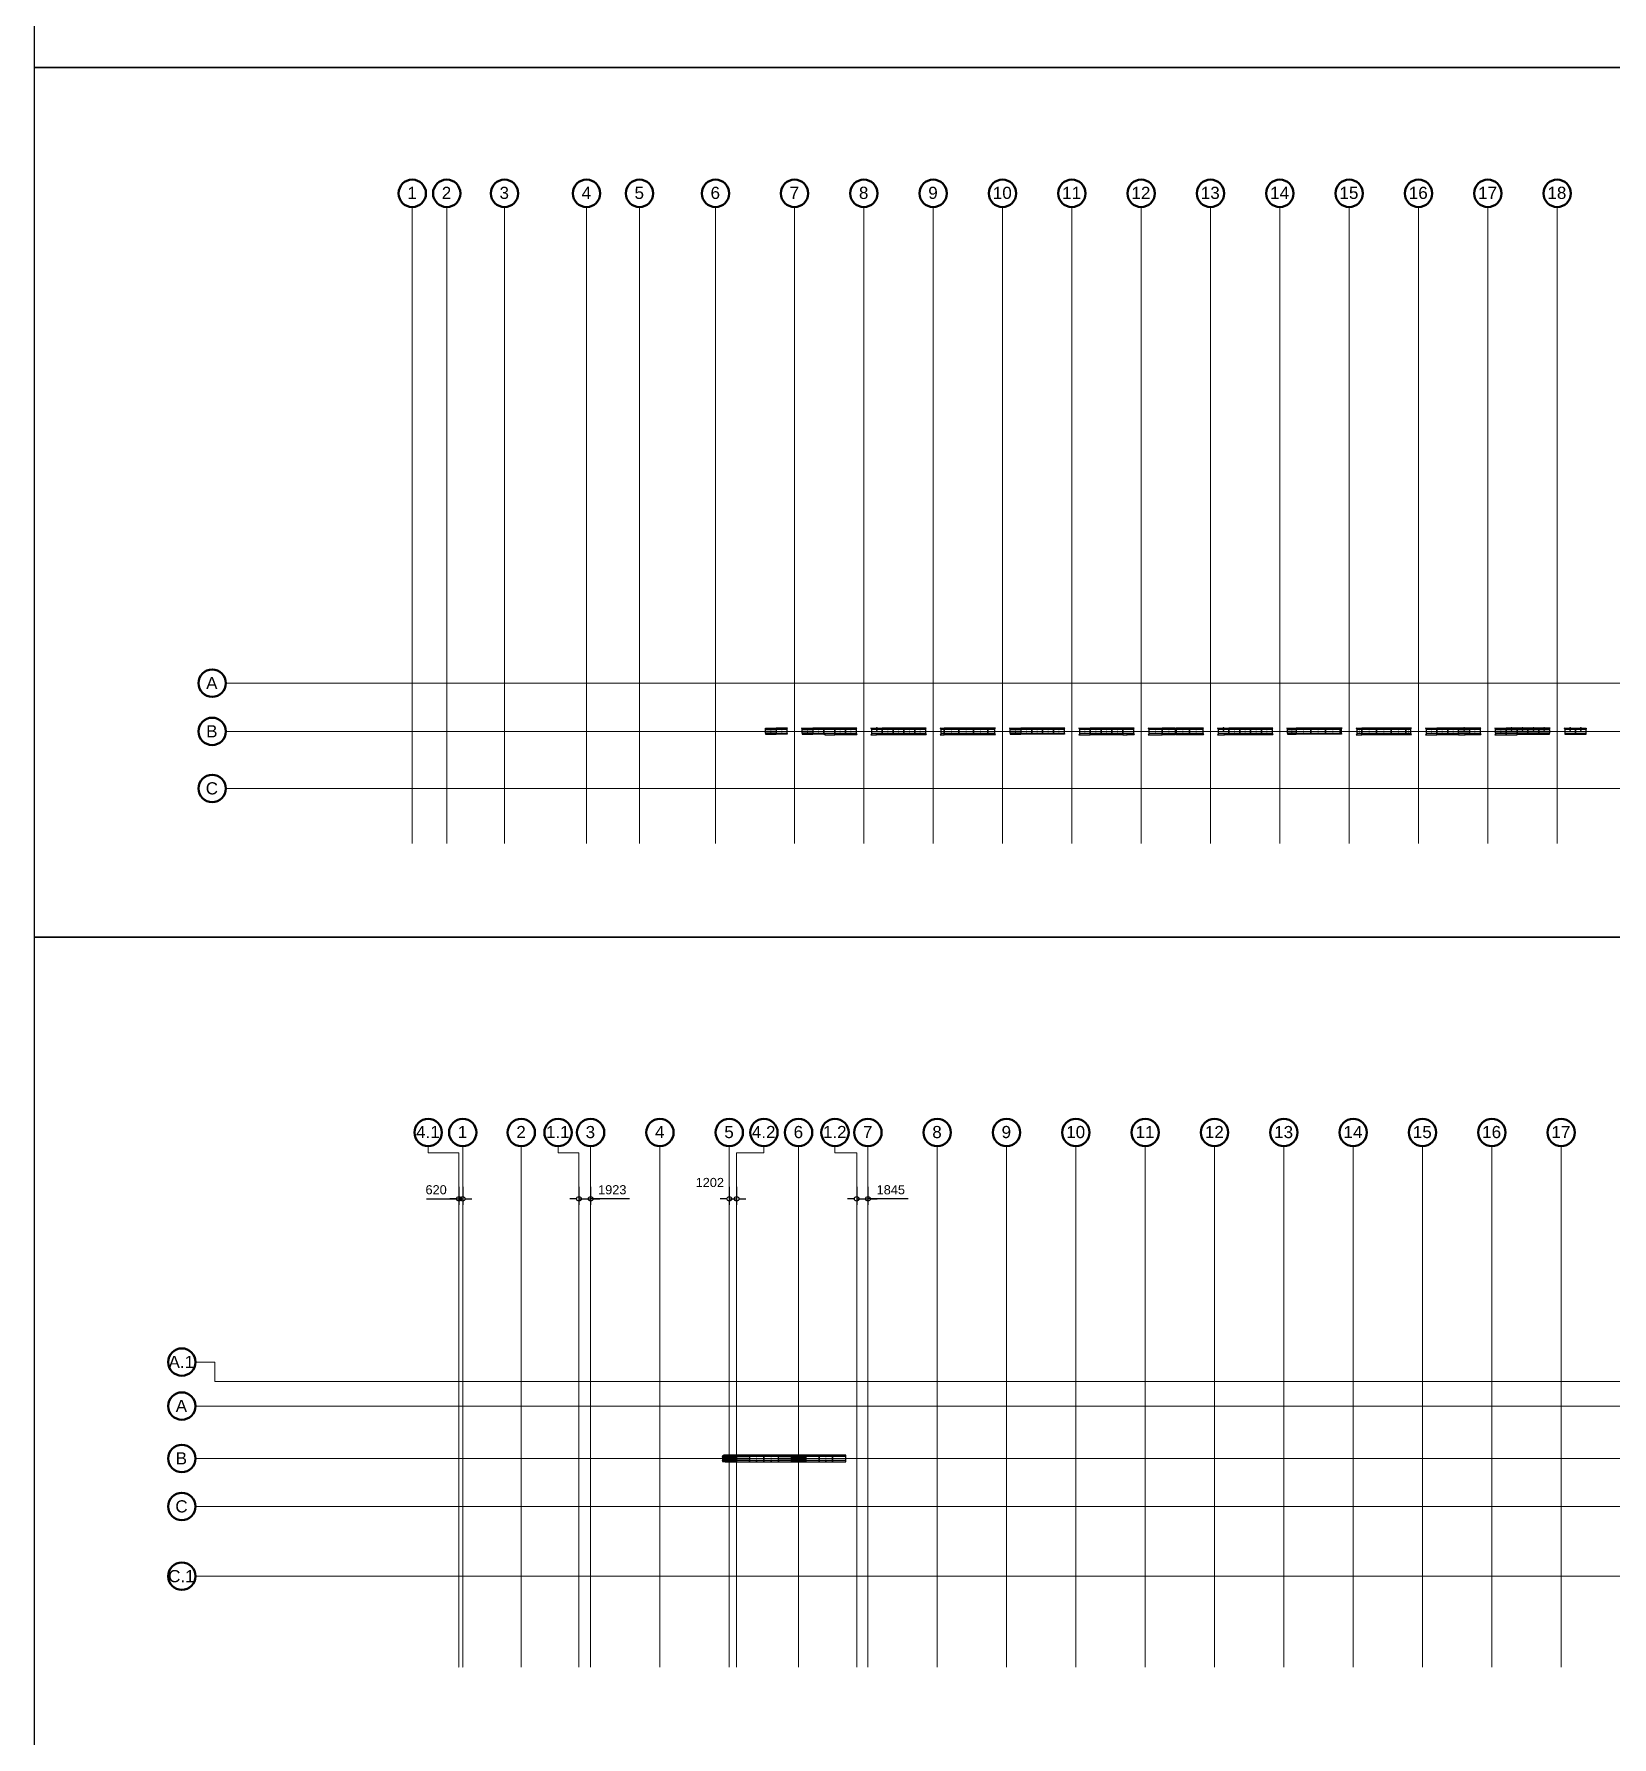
# Model space of a CAD drawing. Header units: millimetres. Extents: x -70132 to 394080, y -1879526 to 121974.
# Drawn here: x -66720 to 192744, y -867340 to -587329 of the extents above; entities that cross this region are included whole.
import ezdxf
from ezdxf.xclip import XClip

# ---------------------------------------------------------------- set-up
doc = ezdxf.new("R2010")
doc.units = ezdxf.units.MM
doc.header["$XCLIPFRAME"] = 2
doc.linetypes.add('DPA_Grid _ Level 100', pattern=[10, 5.5, -1.6, 1.3, -1.6])
for name, color, linetype in [('000 - CONCRETE_COL_HATCH_', 251, 'Continuous'), ('000 - CONCRETE_WALL_HATCH_', 251, 'Continuous'), ('000 - CONCRETE_WALL_MAIN_COLOR_1', 5, 'Continuous'), ('000 - CONCRETE_WALL_MAIN_COLOR_2', 1, 'Continuous'), ('009 - AHP_06_PANEL_MAIN_COLOR_1', 3, 'Continuous'), ('009 - AHP_06_PANEL_SYMBOL_', 251, 'Continuous')]:
    doc.layers.add(name, color=color, linetype=linetype)
for name, color, linetype, lineweight in [('A-ANNO-DIMS', 1, 'Continuous', 9), ('S-GRID', 251, 'Continuous', 9), ('S-GRID-IDEN', 3, 'Continuous', 50)]:
    doc.layers.add(name, color=color, linetype=linetype, lineweight=lineweight)
doc.styles.add('Arial', font='arial.ttf', dxfattribs={"height": 1500})
doc.styles.add('Arial_1', font='arial.ttf', dxfattribs={"height": 2000})
doc.styles.add('Arial_2', font='arial.ttf', dxfattribs={"height": 3})
doc.dimstyles.new('DPA-DIM-3_0_C-C_1', dxfattribs={"dimscale": 304.8, "dimtxt": 1530.3891, "dimasz": 2.46063, "dimexe": 3.28084, "dimexo": 0.0625, "dimgap": 0.82021, "dimtad": 1, "dimdec": 0, "dimzin": 0, "dimdsep": 46, "dimtxsty": 'Arial_2', "dimblk1": 'DOTBLANK', "dimblk2": 'DOTBLANK', "dimsah": 1, "dimcen": 0.09, "dimdle": 3.28084, "dimadec": 8, "dimazin": 0, "dimtfac": 1, "dimtdec": 4, "dimtix": 1, "dimtmove": 1, "dimatfit": 3, "dimfxl": 6.56168, "dimfxlon": 1, "dimtvp": 1, "dimtolj": 1, "dimtzin": 0, "dimarcsym": 2})
pattern_1 = [(37.5, (0, 0), (-0.314967, 9.63412), [0, -7.6, 0, -8.5, 0, -8.125]), (7.5, (0, 0), (8.84888, 14.11073), [0, -4.1, 0, -6.85, 0, -2.625]), (327.5, (-6.15, 0), (15.57071, 0.028295), [0, -2.5, 0, -9, 0, -11.75]), (317.5, (-6.15, 0), (15.03063, 4.38838), [0, -1.25, 0, -5.9, 0, -6.75])]
pattern_2 = [(45, (0, 0), (-4.419417, 4.419417), []), (135, (0, 0), (-4.419417, -4.419417), [])]

# ---------------------------------------------------------------- blocks, each defined once
blk = doc.blocks.new('Grid - 100 Scale-586761-LOWER PLATFORM LEVEL - REFLECTED CEILING')
at = {"layer": 'S-GRID-IDEN'}
blk.add_circle((0, 0), 4.5, dxfattribs=at)
blk = doc.blocks.new('A$C6339ba5a')
at = {"layer": 'S-GRID', "linetype": 'DPA_Grid _ Level 100'}
for p, q in [((-62860, -18460.1), (-62860, 86222.4)), ((-57200, -18460.1), (-57200, 86222.4)), ((-47700, -18460.1), (-47700, 86222.4)), ((-34200, -18460.1), (-34200, 86222.4)), ((-25500, -18460.1), (-25500, 86222.4)), ((-13000, -18460.1), (-13000, 86222.4)), ((0, -18460.1), (0, 86222.4)), ((11400, -18460.1), (11400, 86222.4)), ((22800, -18460.1), (22800, 86222.4)), ((34200, -18460.1), (34200, 86222.4)), ((45600, -18460.1), (45600, 86222.4)), ((57000, -18460.1), (57000, 86222.4)), ((68400, -18460.1), (68400, 86222.4)), ((79800, -18460.1), (79800, 86222.4)), ((91200, -18460.1), (91200, 86222.4)), ((102600, -18460.1), (102600, 86222.4)), ((114000, -18460.1), (114000, 86222.4)), ((125400, -18460.1), (125400, 86222.4)), ((229552.4, 7930), (-93511.4, 7930)), ((229552.4, 0), (-93511.4, 0)), ((229552.4, -9385), (-93511.4, -9385))]:
    blk.add_line(p, q, dxfattribs=at)
at = {"layer": 'S-GRID-IDEN', "xscale": 499.9999999999994, "yscale": 499.9999999999994, "zscale": 499.9999999999994}
for p in [(-62860, 88472.4), (-57200, 88472.4), (-47700, 88472.4), (-34200, 88472.4), (-25500, 88472.4), (-13000, 88472.4), (0, 88472.4), (11400, 88472.4), (22800, 88472.4), (34200, 88472.4), (45600, 88472.4), (57000, 88472.4), (68400, 88472.4), (79800, 88472.4), (91200, 88472.4), (102600, 88472.4), (114000, 88472.4), (125400, 88472.4)]:
    blk.add_blockref('Grid - 100 Scale-586761-LOWER PLATFORM LEVEL - REFLECTED CEILING', p, dxfattribs=at)
at = {"layer": 'S-GRID-IDEN', "xscale": 499.9999999999997, "yscale": 499.9999999999997, "zscale": 499.9999999999997, "rotation": 90}
for p in [(-95761.4, 7930), (-95761.4, 0), (-95761.4, -9385)]:
    blk.add_blockref('Grid - 100 Scale-586761-LOWER PLATFORM LEVEL - REFLECTED CEILING', p, dxfattribs=at)
at = {"layer": 'S-GRID-IDEN', "lineweight": 9, "char_height": 2000, "attachment_point": 1, "style": 'Arial'}
for s, insert, width in [('1', (-63676.5, 89551.9), 1883.966), ('2', (-58016.5, 89551.9), 1883.966), ('3', (-48516.5, 89551.9), 1883.966), ('4', (-35016.5, 89551.9), 1883.966), ('5', (-26316.5, 89551.9), 1883.966), ('6', (-13816.5, 89551.9), 1883.966), ('7', (-816.5, 89551.9), 1883.966), ('8', (10583.5, 89551.9), 1883.966), ('9', (21983.5, 89551.9), 1883.966), ('10', (32606, 89551.9), 3767.931), ('11', (44006, 89551.9), 3767.931), ('12', (55406, 89551.9), 3767.931), ('13', (66806, 89551.9), 3767.931), ('14', (78206, 89551.9), 3767.931), ('15', (89606, 89551.9), 3767.931), ('16', (101006, 89551.9), 3767.931), ('17', (112406, 89551.9), 3767.931), ('18', (123806, 89551.9), 3767.931), ('A', (-96760, 8949.4), 2284.809), ('B', (-96760, 1019.4), 2284.809), ('C', (-96825, -8365.6), 2445.147)]:
    blk.add_mtext(s, dxfattribs=dict(at, insert=insert, width=width))
blk = doc.blocks.new('*U884')
at = {"layer": '009 - AHP_06_PANEL_MAIN_COLOR_1'}
blk.add_lwpolyline([(0, 0), (696, 0), (696, 200), (0, 200)], close=True, dxfattribs=at)
blk = doc.blocks.new('*U885')
at = {"layer": '009 - AHP_06_PANEL_MAIN_COLOR_1'}
blk.add_lwpolyline([(0, 0), (1786, 0), (1786, 600), (0, 600)], close=True, dxfattribs=at)
blk = doc.blocks.new('*U886')
at = {"layer": '009 - AHP_06_PANEL_MAIN_COLOR_1'}
blk.add_lwpolyline([(0, 0), (0, 200), (1786, 200), (1786, 96), (1882, 0)], close=True, dxfattribs=at)
blk = doc.blocks.new('*U887')
at = {"layer": '009 - AHP_06_PANEL_MAIN_COLOR_1'}
blk.add_lwpolyline([(0, 0), (0, 200), (1040, 200), (1040, 96), (1136, 0)], close=True, dxfattribs=at)
blk = doc.blocks.new('*U791')
blk.add_point((0, 0))
at = {"layer": '009 - AHP_06_PANEL_MAIN_COLOR_1'}
for points in [[(-893, 550), (-893, 350), (893, 350), (893, 550)], [(-893, 300), (-893, -300), (893, -300), (893, 300)], [(893, -350), (893, -550), (-893, -550), (-893, -350)]]:
    blk.add_lwpolyline(points, close=True, dxfattribs=at)
blk = doc.blocks.new('*U774')
blk.add_point((0, 0))
at = {"layer": '009 - AHP_06_PANEL_MAIN_COLOR_1'}
for points in [[(-1200, 550), (-1200, 350), (1200, 350), (1200, 550)], [(-1200, 300), (-1200, -300), (1200, -300), (1200, 300)], [(1200, -350), (1200, -550), (-1200, -550), (-1200, -350)]]:
    blk.add_lwpolyline(points, close=True, dxfattribs=at)
blk = doc.blocks.new('*U725')
blk.add_point((0, 0))
at = {"layer": '009 - AHP_06_PANEL_MAIN_COLOR_1'}
for points in [[(-893, 550), (-893, 350), (893, 350), (893, 550)], [(-893, 300), (-893, -300), (893, -300), (893, 300)], [(893, -350), (893, -440), (-893, -440), (-893, -350)]]:
    blk.add_lwpolyline(points, close=True, dxfattribs=at)
blk = doc.blocks.new('*U902')
blk.add_point((0, 0))
at = {"layer": '009 - AHP_06_PANEL_MAIN_COLOR_1'}
for points in [[(-888, 550), (-888, 350), (888, 350), (888, 454), (984, 550)], [(-888, 300), (-888, -300), (888, -300), (888, 300)], [(888, -350), (888, -440), (-888, -440), (-888, -350)]]:
    blk.add_lwpolyline(points, close=True, dxfattribs=at)
blk = doc.blocks.new('*U903')
for p in [(0, 875), (0, 475)]:
    blk.add_point(p)
at = {"layer": '009 - AHP_06_PANEL_MAIN_COLOR_1'}
for points in [[(-893, 850), (-893, 650), (893, 650), (893, 754), (989, 850)], [(893, 600), (893, 0), (-893, 0), (-893, 600)]]:
    blk.add_lwpolyline(points, close=True, dxfattribs=at)
blk = doc.blocks.new('*U603')
blk.add_point((0, 0))
at = {"layer": '009 - AHP_06_PANEL_MAIN_COLOR_1'}
for points in [[(-893, 550), (-893, 350), (893, 350), (893, 454), (989, 550)], [(-893, 300), (-893, -300), (893, -300), (893, 300)], [(893, -350), (893, -454), (989, -550), (-893, -550), (-893, -350)]]:
    blk.add_lwpolyline(points, close=True, dxfattribs=at)
blk = doc.blocks.new('*U609')
blk.add_point((0, 0))
at = {"layer": '009 - AHP_06_PANEL_MAIN_COLOR_1'}
for points in [[(-1104, 550), (-1104, 350), (1104, 350), (1104, 454), (1200, 550)], [(-1104, 300), (-1104, -300), (1104, -300), (1104, 300)], [(1104, -350), (1104, -454), (1200, -550), (-1104, -550), (-1104, -350)]]:
    blk.add_lwpolyline(points, close=True, dxfattribs=at)
blk = doc.blocks.new('*U727')
blk.add_point((0, 0))
at = {"layer": '009 - AHP_06_PANEL_MAIN_COLOR_1'}
for points in [[(-893, 550), (-893, 350), (893, 350), (893, 454), (989, 550)], [(-893, 300), (-893, -300), (893, -300), (893, 300)], [(893, -350), (893, -440), (-893, -440), (-893, -350)]]:
    blk.add_lwpolyline(points, close=True, dxfattribs=at)
blk = doc.blocks.new('*U534')
blk.add_point((0, 0))
at = {"layer": '009 - AHP_06_PANEL_MAIN_COLOR_1'}
for points in [[(-893, 550), (-893, 350), (893, 350), (893, 550)], [(-893, 300), (-893, -300), (893, -300), (893, 300)], [(893, -350), (893, -550), (-893, -550), (-893, -350)]]:
    blk.add_lwpolyline(points, close=True, dxfattribs=at)
blk = doc.blocks.new('*U768')
for p in [(0, 875), (0, 475)]:
    blk.add_point(p)
at = {"layer": '009 - AHP_06_PANEL_MAIN_COLOR_1'}
for points in [[(-893, 850), (-893, 650), (893, 650), (893, 754), (989, 850)], [(893, 600), (893, 0), (-893, 0), (-893, 600)]]:
    blk.add_lwpolyline(points, close=True, dxfattribs=at)
blk = doc.blocks.new('*U763')
blk.add_point((0, 0))
at = {"layer": '009 - AHP_06_PANEL_MAIN_COLOR_1'}
for points in [[(-893, 550), (-893, 350), (893, 350), (893, 550)], [(-893, 300), (-893, -300), (893, -300), (893, 300)], [(893, -350), (893, -550), (-893, -550), (-893, -350)]]:
    blk.add_lwpolyline(points, close=True, dxfattribs=at)
blk = doc.blocks.new('*U769')
for p in [(0, 875), (0, 475)]:
    blk.add_point(p)
at = {"layer": '009 - AHP_06_PANEL_MAIN_COLOR_1'}
for points in [[(-893, 850), (-893, 650), (893, 650), (893, 850)], [(893, 600), (893, 0), (-893, 0), (-893, 600)]]:
    blk.add_lwpolyline(points, close=True, dxfattribs=at)
blk = doc.blocks.new('*U922')
at = {"layer": '009 - AHP_06_PANEL_MAIN_COLOR_1'}
blk.add_lwpolyline([(0, 0), (1786, 0), (1786, 200), (0, 200)], close=True, dxfattribs=at)
blk = doc.blocks.new('*U772')
for p in [(0, 875), (0, 475)]:
    blk.add_point(p)
at = {"layer": '009 - AHP_06_PANEL_MAIN_COLOR_1'}
for points in [[(-885, 850), (-885, 650), (885, 650), (885, 850)], [(885, 600), (885, 0), (-885, 0), (-885, 600)]]:
    blk.add_lwpolyline(points, close=True, dxfattribs=at)
blk = doc.blocks.new('*U773')
for p in [(0, 875), (0, 475)]:
    blk.add_point(p)
at = {"layer": '009 - AHP_06_PANEL_MAIN_COLOR_1'}
for points in [[(-885, 850), (-885, 650), (885, 650), (885, 754), (981, 850)], [(885, 600), (885, 0), (-885, 0), (-885, 600)]]:
    blk.add_lwpolyline(points, close=True, dxfattribs=at)
blk = doc.blocks.new('*U927')
blk.add_point((0, 0))
at = {"layer": '009 - AHP_06_PANEL_MAIN_COLOR_1'}
for points in [[(-428, 300), (-428, -300), (427, -300), (427, 300)], [(-428, 550), (-428, 350), (427, 350), (427, 454), (524, 550)], [(427, -350), (427, -454), (524, -550), (-428, -550), (-428, -350)]]:
    blk.add_lwpolyline(points, close=True, dxfattribs=at)
blk = doc.blocks.new('*U934')
blk.add_point((0, 0))
at = {"layer": '009 - AHP_06_PANEL_MAIN_COLOR_1'}
for points in [[(-428, 300), (-428, -300), (427, -300), (427, 300)], [(-428, 550), (-428, 350), (427, 350), (427, 454), (524, 550)], [(427, -350), (427, -454), (524, -550), (-428, -550), (-428, -350)]]:
    blk.add_lwpolyline(points, close=True, dxfattribs=at)
blk = doc.blocks.new('*U928')
blk.add_point((0, 0))
at = {"layer": '009 - AHP_06_PANEL_MAIN_COLOR_1'}
for points in [[(-727, 550), (-727, 350), (727, 350), (727, 454), (823, 550)], [(-727, 300), (-727, -300), (727, -300), (727, 300)], [(727, -350), (727, -440), (-727, -440), (-727, -350)]]:
    blk.add_lwpolyline(points, close=True, dxfattribs=at)
blk = doc.blocks.new('*U929')
blk.add_point((0, 0))
at = {"layer": '009 - AHP_06_PANEL_MAIN_COLOR_1'}
for points in [[(-1200, 550), (-1200, 350), (1200, 350), (1200, 550)], [(-1200, 300), (-1200, -300), (1200, -300), (1200, 300)], [(1200, -350), (1200, -440), (-1200, -440), (-1200, -350)]]:
    blk.add_lwpolyline(points, close=True, dxfattribs=at)
blk = doc.blocks.new('*U930')
blk.add_point((0, 0))
at = {"layer": '009 - AHP_06_PANEL_MAIN_COLOR_1'}
for points in [[(-128, 550), (-128, 350), (127, 350), (127, 454), (224, 550)], [(-128, 300), (-128, -300), (127, -300), (127, 300)], [(127, -350), (127, -440), (-128, -440), (-128, -350)]]:
    blk.add_lwpolyline(points, close=True, dxfattribs=at)
blk = doc.blocks.new('*U931')
blk.add_point((0, 0))
at = {"layer": '009 - AHP_06_PANEL_MAIN_COLOR_1'}
for points in [[(-1200, 550), (-1200, 350), (1200, 350), (1200, 550)], [(-1200, 300), (-1200, -300), (1200, -300), (1200, 300)], [(1200, -350), (1200, -440), (-1200, -440), (-1200, -350)]]:
    blk.add_lwpolyline(points, close=True, dxfattribs=at)
blk = doc.blocks.new('*U932')
at = {"layer": '009 - AHP_06_PANEL_MAIN_COLOR_1'}
blk.add_lwpolyline([(0, 0), (0, 200), (1040, 200), (1040, 96), (1136, 0)], close=True, dxfattribs=at)
blk = doc.blocks.new('*U933')
at = {"layer": '009 - AHP_06_PANEL_MAIN_COLOR_1'}
blk.add_lwpolyline([(0, 0), (696, 0), (696, 200), (0, 200)], close=True, dxfattribs=at)
blk = doc.blocks.new('*U775')
blk.add_point((0, 0))
at = {"layer": '009 - AHP_06_PANEL_MAIN_COLOR_1'}
for points in [[(-1103.5, 550), (-1103.5, 350), (1103.5, 350), (1103.5, 550)], [(-1103.5, 300), (-1103.5, -300), (1103.5, -300), (1103.5, 300)], [(1103.5, -350), (1103.5, -550), (-1103.5, -550), (-1103.5, -350)]]:
    blk.add_lwpolyline(points, close=True, dxfattribs=at)
blk = doc.blocks.new('*U912')
blk.add_point((0, 0))
at = {"layer": '009 - AHP_06_PANEL_MAIN_COLOR_1'}
for points in [[(-885, 550), (-885, 350), (885, 350), (885, 550)], [(-885, 300), (-885, -300), (885, -300), (885, 300)], [(885, -350), (885, -440), (-885, -440), (-885, -350)]]:
    blk.add_lwpolyline(points, close=True, dxfattribs=at)
blk = doc.blocks.new('*U913')
blk.add_point((0, 0))
at = {"layer": '009 - AHP_06_PANEL_MAIN_COLOR_1'}
for points in [[(-885, 550), (-885, 350), (885, 350), (885, 454), (981, 550)], [(-885, 300), (-885, -300), (885, -300), (885, 300)], [(885, -350), (885, -440), (-885, -440), (-885, -350)]]:
    blk.add_lwpolyline(points, close=True, dxfattribs=at)
blk = doc.blocks.new('*U914')
at = {"layer": '009 - AHP_06_PANEL_MAIN_COLOR_1'}
blk.add_lwpolyline([(0, 0), (1770, 0), (1770, 90), (0, 90)], close=True, dxfattribs=at)
blk = doc.blocks.new('*U915')
at = {"layer": '009 - AHP_06_PANEL_MAIN_COLOR_1'}
blk.add_lwpolyline([(0, 0), (1786, 0), (1786, 90), (0, 90)], close=True, dxfattribs=at)
blk = doc.blocks.new('*U867')
at = {"layer": '009 - AHP_06_PANEL_MAIN_COLOR_1'}
blk.add_lwpolyline([(0, 0), (1786, 0), (1786, 90), (0, 90)], close=True, dxfattribs=at)
blk = doc.blocks.new('*U868')
at = {"layer": '009 - AHP_06_PANEL_MAIN_COLOR_1'}
blk.add_lwpolyline([(0, 0), (1786, 0), (1786, 90), (0, 90)], close=True, dxfattribs=at)
blk = doc.blocks.new('*U869')
at = {"layer": '009 - AHP_06_PANEL_MAIN_COLOR_1'}
blk.add_lwpolyline([(0, 0), (1770, 0), (1770, 90), (0, 90)], close=True, dxfattribs=at)
blk = doc.blocks.new('*U870')
at = {"layer": '009 - AHP_06_PANEL_MAIN_COLOR_1'}
blk.add_lwpolyline([(0, 0), (1786, 0), (1786, 200), (0, 200)], close=True, dxfattribs=at)
blk = doc.blocks.new('*U871')
at = {"layer": '009 - AHP_06_PANEL_MAIN_COLOR_1'}
blk.add_lwpolyline([(0, 0), (1786, 0), (1786, 600), (0, 600)], close=True, dxfattribs=at)
blk = doc.blocks.new('*U872')
for p in [(0, 875), (0, 475)]:
    blk.add_point(p)
at = {"layer": '009 - AHP_06_PANEL_MAIN_COLOR_1'}
for points in [[(-893, 850), (-893, 650), (893, 650), (893, 754), (989, 850)], [(893, 600), (893, 0), (-893, 0), (-893, 600)]]:
    blk.add_lwpolyline(points, close=True, dxfattribs=at)
blk = doc.blocks.new('*U873')
at = {"layer": '009 - AHP_06_PANEL_MAIN_COLOR_1'}
blk.add_lwpolyline([(0, 0), (0, 200), (840, 200), (840, 96), (936, 0)], close=True, dxfattribs=at)
blk = doc.blocks.new('*U874')
at = {"layer": '009 - AHP_06_PANEL_MAIN_COLOR_1'}
blk.add_lwpolyline([(0, 0), (896, 0), (896, 200), (0, 200)], close=True, dxfattribs=at)
blk = doc.blocks.new('*U905')
at = {"layer": '009 - AHP_06_PANEL_MAIN_COLOR_1'}
blk.add_lwpolyline([(0, 0), (1082, 0), (1082, 200), (0, 200)], close=True, dxfattribs=at)
blk = doc.blocks.new('*U906')
at = {"layer": '009 - AHP_06_PANEL_MAIN_COLOR_1'}
blk.add_lwpolyline([(0, 0), (654, 0), (654, 200), (0, 200)], close=True, dxfattribs=at)
blk = doc.blocks.new('*U907')
blk.add_point((0, 0))
at = {"layer": '009 - AHP_06_PANEL_MAIN_COLOR_1'}
for points in [[(-1200, 550), (-1200, 350), (1200, 350), (1200, 550)], [(-1200, 300), (-1200, -300), (1200, -300), (1200, 300)], [(1200, -350), (1200, -440), (-1200, -440), (-1200, -350)]]:
    blk.add_lwpolyline(points, close=True, dxfattribs=at)
blk = doc.blocks.new('*U745')
blk.add_point((0, 0))
at = {"layer": '009 - AHP_06_PANEL_MAIN_COLOR_1'}
for points in [[(0, 550), (0, 350), (1155, 350), (1155, 454), (1251, 550)], [(0, 300), (0, -300), (1155, -300), (1155, 300)], [(1155, -350), (1155, -454), (1251, -550), (0, -550), (0, -350)]]:
    blk.add_lwpolyline(points, close=True, dxfattribs=at)
blk = doc.blocks.new('*U909')
blk.add_point((0, 0))
at = {"layer": '009 - AHP_06_PANEL_MAIN_COLOR_1'}
for points in [[(0, 550), (0, 350), (555, 350), (555, 454), (651, 550)], [(0, 300), (0, -300), (555, -300), (555, 300)], [(555, -350), (555, -454), (651, -550), (0, -550), (0, -350)]]:
    blk.add_lwpolyline(points, close=True, dxfattribs=at)
blk = doc.blocks.new('W-1-PP18-AR-4180-01-A_20260226-225017_C06_OVERALL')
at = {"layer": '009 - AHP_06_PANEL_MAIN_COLOR_1'}
blk.add_lwpolyline([(6593, -350), (4807, -350), (4807, -440), (4985, -440), (4985, -550), (6593, -550)], close=True, dxfattribs=at)
at = {"xscale": -1}
for name, p in [('*U912', (-3890, 0)), ('*U727', (2128, 0)), ('*U872', (13528, -300)), ('*U902', (36333, 0)), ('*U903', (70528, -300)), ('*U928', (81773, 0)), ('*U603', (116128, 0)), ('*U773', (127520, -300)), ('*U772', (129290, -300)), ('*U873', (13475, -550)), ('*U874', (14421, -550)), ('*U932', (70675, -550)), ('*U933', (71421, -550)), ('*U906', (110979, -550))]:
    blk.add_blockref(name, p, dxfattribs=at)
for name, p in [('*U913', (-2120, 0)), ('*U725', (3914, 0)), ('*U870', (4807, 350)), ('*U871', (4807, -300)), ('*U534', (7486, 0)), ('*U603', (9272, 0)), ('*U791', (15314, 0)), ('*U791', (17100, 0)), ('*U791', (18886, 0)), ('*U603', (20672, 0)), ('*U774', (25800, 0)), ('*U774', (28200, 0)), ('*U774', (30600, 0)), ('*U745', (31800, 0)), ('*U725', (38114, 0)), ('*U725', (39900, 0)), ('*U725', (41686, 0)), ('*U727', (43472, 0)), ('*U791', (49514, 0)), ('*U791', (51300, 0)), ('*U791', (53086, 0)), ('*U885', (53979, -300)), ('*U775', (61546, 0)), ('*U775', (63854, 0)), ('*U609', (66061, 0)), ('*U763', (72314, 0)), ('*U763', (74100, 0)), ('*U763', (75886, 0)), ('*U603', (77672, 0)), ('*U929', (83700, 0)), ('*U931', (86100, 0)), ('*U907', (88500, 0)), ('*U930', (89827, 0)), ('*U774', (94500, 0)), ('*U774', (96900, 0)), ('*U774', (99300, 0)), ('*U927', (100927, 0)), ('*U763', (106514, 0)), ('*U763', (108300, 0)), ('*U769', (110086, -300)), ('*U603', (111872, 0)), ('*U769', (117914, -300)), ('*U769', (119700, -300)), ('*U769', (121486, -300)), ('*U768', (123272, -300)), ('*U884', (53979, -550)), ('*U887', (54725, -550)), ('*U905', (109193, -550)), ('*U922', (117021, -550)), ('*U915', (118807, -440)), ('*U867', (120593, -440)), ('*U868', (122379, -440)), ('*U869', (126635, -440)), ('*U914', (128405, -440))]:
    blk.add_blockref(name, p)
at = {"rotation": 180}
for name, p in [('*U909', (24600, 0)), ('*U603', (47728, 0)), ('*U609', (59339, 0)), ('*U934', (92873, 0)), ('*U603', (104728, 0))]:
    blk.add_blockref(name, p, dxfattribs=at)
at = {"xscale": -1, "rotation": 180}
blk.add_blockref('*U886', (53979, 550), dxfattribs=at)
blk = doc.blocks.new('Grid - 100 Scale-2291345-4130-01 MULTI-PURPOSE LEVEL - REFLECTED CEILING PLAN')
at = {"layer": 'S-GRID-IDEN'}
blk.add_circle((0, 0), 4.5, dxfattribs=at)
blk = doc.blocks.new('_DotBlank')
at = {"color": 0, "linetype": 'ByBlock', "lineweight": -2}
blk.add_line((-0.5, 0), (-1, 0), dxfattribs=at)
blk.add_circle((0, 0), 0.5, dxfattribs=at)
blk = doc.blocks.new('*D1000')
at = {"layer": 'A-ANNO-DIMS', "color": 0, "lineweight": -2, "transparency": 16777216}
for p, q in [((-59673, 42678), (-60423, 42678)), ((-58923, 44659), (-58923, 41678)), ((-58923, 42678), (-57000, 42678)), ((-58923, 42678), (-57000, 42678)), ((-57000, 44659), (-57000, 41678)), ((-50584, 42678), (-57000, 42678)), ((-56250, 42678), (-55500, 42678))]:
    blk.add_line(p, q, dxfattribs=at)
at = {"layer": 'Defpoints', "color": 0, "transparency": 16777216}
for p in [(-58923, 44678), (-57000, 44678), (-57000, 42678)]:
    blk.add_point(p, dxfattribs=at)
at = {"layer": 'A-ANNO-DIMS', "color": 0, "lineweight": -2, "transparency": 16777216, "xscale": 750, "yscale": 750, "zscale": 750}
blk.add_blockref('_DotBlank', (-58923, 42678), dxfattribs=at)
at = {"layer": 'A-ANNO-DIMS', "color": 0, "lineweight": -2, "transparency": 16777216, "xscale": 750, "yscale": 750, "zscale": 750, "rotation": 180}
blk.add_blockref('_DotBlank', (-57000, 42678), dxfattribs=at)
at = {"layer": 'A-ANNO-DIMS', "color": 0, "transparency": 16777216, "insert": (-55772, 44928), "char_height": 1500, "width": 5537.65, "attachment_point": 1, "line_spacing_factor": 0.941778, "style": 'Arial_1'}
blk.add_mtext('\\A1;1923', dxfattribs=at)
blk = doc.blocks.new('*D1001')
at = {"layer": 'A-ANNO-DIMS', "color": 0, "lineweight": -2, "transparency": 16777216}
for p, q in [((-13995, 42678), (-14745, 42678)), ((-13245, 44659), (-13245, 41678)), ((-13245, 42678), (-11400, 42678)), ((-13245, 42678), (-11400, 42678)), ((-11400, 44659), (-11400, 41678)), ((-4779, 42678), (-11400, 42678)), ((-10650, 42678), (-9900, 42678))]:
    blk.add_line(p, q, dxfattribs=at)
at = {"layer": 'Defpoints', "color": 0, "transparency": 16777216}
for p in [(-13245, 44678), (-11400, 44678), (-11400, 42678)]:
    blk.add_point(p, dxfattribs=at)
at = {"layer": 'A-ANNO-DIMS', "color": 0, "lineweight": -2, "transparency": 16777216, "xscale": 750, "yscale": 750, "zscale": 750}
blk.add_blockref('_DotBlank', (-13245, 42678), dxfattribs=at)
at = {"layer": 'A-ANNO-DIMS', "color": 0, "lineweight": -2, "transparency": 16777216, "xscale": 750, "yscale": 750, "zscale": 750, "rotation": 180}
blk.add_blockref('_DotBlank', (-11400, 42678), dxfattribs=at)
at = {"layer": 'A-ANNO-DIMS', "color": 0, "transparency": 16777216, "insert": (-9972, 44928), "char_height": 1500, "width": 5537.65, "attachment_point": 1, "line_spacing_factor": 0.941778, "style": 'Arial_1'}
blk.add_mtext('\\A1;1845', dxfattribs=at)
blk = doc.blocks.new('*D1002')
at = {"layer": 'A-ANNO-DIMS', "color": 0, "lineweight": -2, "transparency": 16777216}
for p, q in [((-34950, 42678), (-35700, 42678)), ((-34200, 44659), (-34200, 41678)), ((-34200, 42678), (-32998, 42678)), ((-32998, 44659), (-32998, 41678)), ((-32248, 42678), (-31498, 42678))]:
    blk.add_line(p, q, dxfattribs=at)
at = {"layer": 'Defpoints', "color": 0, "transparency": 16777216}
for p in [(-34200, 44678), (-32998, 44678), (-32998, 42678)]:
    blk.add_point(p, dxfattribs=at)
at = {"layer": 'A-ANNO-DIMS', "color": 0, "lineweight": -2, "transparency": 16777216, "xscale": 750, "yscale": 750, "zscale": 750}
blk.add_blockref('_DotBlank', (-34200, 42678), dxfattribs=at)
at = {"layer": 'A-ANNO-DIMS', "color": 0, "lineweight": -2, "transparency": 16777216, "xscale": 750, "yscale": 750, "zscale": 750, "rotation": 180}
blk.add_blockref('_DotBlank', (-32998, 42678), dxfattribs=at)
at = {"layer": 'A-ANNO-DIMS', "color": 0, "transparency": 16777216, "insert": (-39733, 46125), "char_height": 1500, "width": 5537.65, "attachment_point": 1, "line_spacing_factor": 0.941778, "style": 'Arial_1'}
blk.add_mtext('\\A1;1202', dxfattribs=at)
blk = doc.blocks.new('*D1009')
at = {"layer": 'A-ANNO-DIMS', "color": 0, "lineweight": -2, "transparency": 16777216}
for p, q in [((-83985, 42678), (-78655, 42678)), ((-79405, 42678), (-80155, 42678)), ((-78655, 44659), (-78655, 41678)), ((-78655, 42678), (-78035, 42678)), ((-78655, 42678), (-78035, 42678)), ((-78035, 44659), (-78035, 41678)), ((-77285, 42678), (-76535, 42678))]:
    blk.add_line(p, q, dxfattribs=at)
at = {"layer": 'Defpoints', "color": 0, "transparency": 16777216}
for p in [(-78655, 44678), (-78035, 44678), (-78035, 42678)]:
    blk.add_point(p, dxfattribs=at)
at = {"layer": 'A-ANNO-DIMS', "color": 0, "lineweight": -2, "transparency": 16777216, "xscale": 750, "yscale": 750, "zscale": 750}
blk.add_blockref('_DotBlank', (-78655, 42678), dxfattribs=at)
at = {"layer": 'A-ANNO-DIMS', "color": 0, "lineweight": -2, "transparency": 16777216, "xscale": 750, "yscale": 750, "zscale": 750, "rotation": 180}
blk.add_blockref('_DotBlank', (-78035, 42678), dxfattribs=at)
at = {"layer": 'A-ANNO-DIMS', "color": 0, "transparency": 16777216, "insert": (-84153, 44928), "char_height": 1500, "width": 4153.24, "attachment_point": 1, "line_spacing_factor": 0.941778, "style": 'Arial_1'}
blk.add_mtext('\\A1;620', dxfattribs=at)
blk = doc.blocks.new('*U1016')
at = {"layer": '000 - CONCRETE_COL_HATCH_'}
h = blk.add_hatch(dxfattribs=at)
h.set_pattern_fill('AR-CONC', color=256, scale=15)
h.set_pattern_definition([(50, (0, 0), (107.589, -9.413), [11.25, -123.75]), (355, (0, 0), (-20.813, 112.829), [9, -99]), (100.451, (8.97, -0.78), (86.776, 103.416), [9.561, -105.171]), (46.184, (0, 30), (160.086, -24.828), [16.875, -185.625]), (96.636, (13.34, 27.93), (140.2, 146.118), [14.342, -157.757]), (351.184, (0, 30), (140.2, 146.118), [13.5, -148.5]), (21, (15, 22.5), (89.536, -60.393), [11.25, -123.75]), (326, (15, 22.5), (36.497, 108.7725), [9, -99]), (71.451, (22.46, 17.47), (126.033, 48.38), [9.561, -105.171]), (37.5, (0, 0), (1.824, 49.9341), [0, -97.8, 0, -100.5, 0, -99.375]), (7.5, (0, 0), (39.4604, 59.1618), [0, -57.3, 0, -95.55, 0, -37.875]), (327.5, (-33.45, 0), (80.0734, -3.3832), [0, -37.5, 0, -117, 0, -155.25]), (317.5, (-48.45, 0), (87.478, 15.0157), [0, -48.75, 0, -77.7, 0, -110.25])])
h.paths.add_polyline_path([(-1125, 500), (1125, 500), (1125, -500), (-1125, -500)])
at = {"layer": '000 - CONCRETE_WALL_HATCH_'}
h = blk.add_hatch(dxfattribs=at)
h.set_pattern_fill('AR-SAND', color=256, scale=5)
h.set_pattern_definition(pattern_1)
h.paths.add_polyline_path([(-1165, 540), (-1175, 550), (-1175, -550), (-1165, -540)])
h = blk.add_hatch(dxfattribs=at)
h.set_pattern_fill('AR-SAND', color=256, scale=5)
h.set_pattern_definition(pattern_1)
h.paths.add_polyline_path([(1175, 550), (-1175, 550), (-1165, 540), (1165, 540)])
h = blk.add_hatch(dxfattribs=at)
h.set_pattern_fill('ANSI37', color=256, scale=50)
h.set_pattern_definition(pattern_2)
h.paths.add_polyline_path([(-1165, 540), (-1125, 500), (1125, 500), (1165, 540)])
h = blk.add_hatch(dxfattribs=at)
h.set_pattern_fill('ANSI37', color=256, scale=50)
h.set_pattern_definition(pattern_2)
h.paths.add_polyline_path([(-1125, 500), (-1165, 540), (-1165, -540), (-1125, -500)])
h = blk.add_hatch(dxfattribs=at)
h.set_pattern_fill('ANSI37', color=256, scale=50)
h.set_pattern_definition(pattern_2)
h.paths.add_polyline_path([(1165, 540), (1125, 500), (1125, -500), (1165, -540)])
h = blk.add_hatch(dxfattribs=at)
h.set_pattern_fill('AR-SAND', color=256, scale=5)
h.set_pattern_definition(pattern_1)
h.paths.add_polyline_path([(1175, 550), (1165, 540), (1165, -540), (1175, -550)])
h = blk.add_hatch(dxfattribs=at)
h.set_pattern_fill('AR-SAND', color=256, scale=5)
h.set_pattern_definition(pattern_1)
h.paths.add_polyline_path([(1165, -540), (-1165, -540), (-1175, -550), (1175, -550)])
h = blk.add_hatch(dxfattribs=at)
h.set_pattern_fill('ANSI37', color=256, scale=50)
h.set_pattern_definition(pattern_2)
h.paths.add_polyline_path([(1125, -500), (-1125, -500), (-1165, -540), (1165, -540)])
blk.add_point((0, 0))
at = {"layer": '000 - CONCRETE_WALL_MAIN_COLOR_1'}
blk.add_lwpolyline([(-1125, 500), (1125, 500), (1125, -500), (-1125, -500)], close=True, dxfattribs=at)
at = {"layer": '000 - CONCRETE_WALL_MAIN_COLOR_2'}
for points in [[(-1165, 540), (-1175, 550), (-1175, -550), (-1165, -540)], [(1175, 550), (-1175, 550), (-1165, 540), (1165, 540)], [(1165, 540), (-1165, 540), (-1125, 500), (1125, 500)], [(-1125, 500), (-1165, 540), (-1165, -540), (-1125, -500), (-1125, 500)], [(1165, 540), (1125, 500), (1125, -500), (1165, -540)], [(1175, 550), (1165, 540), (1165, -540), (1175, -550)], [(1165, -540), (-1165, -540), (-1175, -550), (1175, -550)], [(1125, -500), (-1125, -500), (-1165, -540), (1165, -540)]]:
    blk.add_lwpolyline(points, close=True, dxfattribs=at)
blk = doc.blocks.new('*U1017')
at = {"layer": '009 - AHP_06_PANEL_MAIN_COLOR_1'}
blk.add_lwpolyline([(1590, 0), (1590, 640), (80, 640), (80, 589), (0, 589), (0, 0), (1590, 0), (1590, 0), (1590, 0), (1590, 0), (1590, 0), (1590, 0)], close=True, dxfattribs=at)
blk = doc.blocks.new('*U1018')
at = {"layer": '009 - AHP_06_PANEL_MAIN_COLOR_1'}
blk.add_lwpolyline([(0, -100), (2190, -100), (2190, 100), (0, 100)], close=True, dxfattribs=at)
at = {"layer": '009 - AHP_06_PANEL_SYMBOL_'}
blk.add_point((0, 0), dxfattribs=at)
blk = doc.blocks.new('*U1019')
at = {"layer": '009 - AHP_06_PANEL_MAIN_COLOR_1'}
blk.add_lwpolyline([(0, -100), (2190, -100), (2190, 100), (0, 100)], close=True, dxfattribs=at)
at = {"layer": '009 - AHP_06_PANEL_SYMBOL_'}
blk.add_point((0, 0), dxfattribs=at)
blk = doc.blocks.new('*U1020')
blk.add_point((0, 0))
at = {"layer": '009 - AHP_06_PANEL_MAIN_COLOR_1'}
blk.add_lwpolyline([(-100, -1200), (100, -1200), (100, 1200), (-100, 1200)], close=True, dxfattribs=at)
blk = doc.blocks.new('*U1021')
blk.add_point((0, 0))
at = {"layer": '009 - AHP_06_PANEL_MAIN_COLOR_1'}
blk.add_lwpolyline([(-100, -1200), (100, -1200), (100, 1200), (-100, 1200)], close=True, dxfattribs=at)
blk = doc.blocks.new('*U1022')
at = {"layer": '009 - AHP_06_PANEL_MAIN_COLOR_1'}
blk.add_lwpolyline([(0, -300), (2105, -300), (2105, 300), (0, 300)], close=True, dxfattribs=at)
at = {"layer": '009 - AHP_06_PANEL_SYMBOL_'}
blk.add_point((0, 0), dxfattribs=at)
blk = doc.blocks.new('*U1023')
at = {"layer": '009 - AHP_06_PANEL_MAIN_COLOR_1'}
blk.add_lwpolyline([(0, -100), (2105, -100), (2105, 100), (0, 100)], close=True, dxfattribs=at)
at = {"layer": '009 - AHP_06_PANEL_SYMBOL_'}
blk.add_point((0, 0), dxfattribs=at)
blk = doc.blocks.new('*U1024')
at = {"layer": '009 - AHP_06_PANEL_MAIN_COLOR_1'}
blk.add_lwpolyline([(0, -100), (2105, -100), (2105, 100), (0, 100)], close=True, dxfattribs=at)
at = {"layer": '009 - AHP_06_PANEL_SYMBOL_'}
blk.add_point((0, 0), dxfattribs=at)
blk = doc.blocks.new('*U1025')
at = {"layer": '009 - AHP_06_PANEL_MAIN_COLOR_1'}
blk.add_lwpolyline([(0, -320), (1590, -320), (1590, 320), (0, 320)], close=True, dxfattribs=at)
at = {"layer": '009 - AHP_06_PANEL_SYMBOL_'}
blk.add_point((0, 0), dxfattribs=at)
blk = doc.blocks.new('*U1026')
at = {"layer": '009 - AHP_06_PANEL_MAIN_COLOR_1'}
blk.add_lwpolyline([(0, -295), (1460, -295), (1460, 295), (0, 295)], close=True, dxfattribs=at)
at = {"layer": '009 - AHP_06_PANEL_SYMBOL_'}
blk.add_point((0, 0), dxfattribs=at)
blk = doc.blocks.new('*U1027')
at = {"layer": '009 - AHP_06_PANEL_MAIN_COLOR_1'}
blk.add_lwpolyline([(0, -300), (2190, -300), (2190, 300), (0, 300)], close=True, dxfattribs=at)
at = {"layer": '009 - AHP_06_PANEL_SYMBOL_'}
blk.add_point((0, 0), dxfattribs=at)
blk = doc.blocks.new('*U1028')
blk.add_point((0, 0))
at = {"layer": '009 - AHP_06_PANEL_MAIN_COLOR_1'}
blk.add_lwpolyline([(-1095, -300), (1095, -300), (1095, 300), (-1095, 300)], close=True, dxfattribs=at)
blk = doc.blocks.new('*U1029')
blk.add_point((0, 0))
at = {"layer": '009 - AHP_06_PANEL_MAIN_COLOR_1'}
blk.add_lwpolyline([(-1095, -100), (1095, -100), (1095, 100), (-1095, 100)], close=True, dxfattribs=at)
blk = doc.blocks.new('*U1030')
blk.add_point((0, 0))
at = {"layer": '009 - AHP_06_PANEL_MAIN_COLOR_1'}
blk.add_lwpolyline([(-1095, -100), (1095, -100), (1095, 100), (-1095, 100)], close=True, dxfattribs=at)
blk = doc.blocks.new('*U1031')
blk.add_point((0, 0))
at = {"layer": '009 - AHP_06_PANEL_MAIN_COLOR_1'}
blk.add_lwpolyline([(-950, -320), (950, -320), (950, 320), (-950, 320)], close=True, dxfattribs=at)
blk = doc.blocks.new('*U1032')
blk.add_point((0, 0))
at = {"layer": '009 - AHP_06_PANEL_MAIN_COLOR_1'}
blk.add_lwpolyline([(-1200, -300), (1200, -300), (1200, 300), (-1200, 300)], close=True, dxfattribs=at)
blk = doc.blocks.new('*U1033')
blk.add_point((0, 0))
at = {"layer": '009 - AHP_06_PANEL_MAIN_COLOR_1'}
blk.add_lwpolyline([(-300, -1200), (300, -1200), (300, 1200), (-300, 1200)], close=True, dxfattribs=at)
blk = doc.blocks.new('*U1034')
at = {"layer": '009 - AHP_06_PANEL_MAIN_COLOR_1'}
blk.add_lwpolyline([(200, -200), (200, -200), (200, -200), (1013, -200), (1013, 0), (0, 0), (200, -200), (200, -200), (200, -200), (200, -200), (200, -200), (200, -200)], close=True, dxfattribs=at)
blk = doc.blocks.new('*U1035')
blk.add_point((0, 0))
at = {"layer": '009 - AHP_06_PANEL_MAIN_COLOR_1'}
blk.add_lwpolyline([(-360, -600), (360, -600), (360, 600), (-360, 600)], close=True, dxfattribs=at)
blk = doc.blocks.new('*U1036')
blk.add_point((0, 0))
at = {"layer": '009 - AHP_06_PANEL_MAIN_COLOR_1'}
blk.add_lwpolyline([(-360, -600), (360, -600), (360, 600), (-360, 600)], close=True, dxfattribs=at)
blk = doc.blocks.new('*U1037')
blk.add_point((0, 0))
at = {"layer": '009 - AHP_06_PANEL_MAIN_COLOR_1'}
blk.add_lwpolyline([(-100, -600), (100, -600), (100, 600), (-100, 600)], close=True, dxfattribs=at)
blk = doc.blocks.new('*U1038')
blk.add_point((0, 0))
at = {"layer": '009 - AHP_06_PANEL_MAIN_COLOR_1'}
blk.add_lwpolyline([(-100, -600), (100, -600), (100, 600), (-100, 600)], close=True, dxfattribs=at)
blk = doc.blocks.new('*U1039')
at = {"layer": '009 - AHP_06_PANEL_MAIN_COLOR_1'}
blk.add_lwpolyline([(1012, 0), (1012, 0), (1012, 0), (812, -200), (0, -200), (0, 0), (1012, 0), (1012, 0), (1012, 0), (1012, 0), (1012, 0), (1012, 0)], close=True, dxfattribs=at)
blk = doc.blocks.new('*U1040')
at = {"layer": '009 - AHP_06_PANEL_MAIN_COLOR_1'}
blk.add_lwpolyline([(42, 0), (42, 0), (42, 0), (762, 720), (0, 720), (0, 0), (42, 0), (42, 0), (42, 0), (42, 0), (42, 0), (42, 0)], close=True, dxfattribs=at)
blk = doc.blocks.new('*U1041')
at = {"layer": '009 - AHP_06_PANEL_MAIN_COLOR_1'}
blk.add_lwpolyline([(763, 0), (763, 0), (763, 0), (763, -720), (720, -720), (0, 0), (763, 0), (763, 0), (763, 0), (763, 0), (763, 0), (763, 0)], close=True, dxfattribs=at)
blk = doc.blocks.new('W-1-PP19-AR-4130-01-A_20260405-002855_C06_OVL')
blk.add_line((229325, 6191), (229325, 6831))
for name, p, rotation in [('*U1026', (227735, 6485), 180), ('*U1023', (-8100, 450), 180), ('*U1020', (-6900, 450), 90), ('*U1033', (-6900, 0), 90), ('*U1020', (-4500, 450), 90), ('*U1018', (3385, 450), 180), ('*U1027', (3385, 0), 180), ('*U1038', (198699, 550), 90), ('*U1036', (198699, 40), 90), ('*U1037', (199899, 550), 90), ('*U1035', (199899, 40), 90), ('*U1037', (201099, 550), 90), ('*U1035', (201099, 40), 90), ('*U1037', (202299, 550), 90), ('*U1035', (202299, 40), 90), ('*U1024', (-8100, -450), 180), ('*U1021', (-6900, -450), 90), ('*U1021', (-4500, -450), 90), ('*U1018', (3385, -450), 180)]:
    blk.add_blockref(name, p, dxfattribs=dict(rotation=rotation))
for name, p in [('*U1017', (227735, 6191)), ('*U1031', (230275, 6511)), ('*U1025', (231225, 6511)), ('*U1032', (-4500, 0)), ('*U1023', (-3300, 450)), ('*U1016', (0, 0)), ('*U1029', (4480, 450)), ('*U1028', (4480, 0)), ('*U1018', (5575, 450)), ('*U1027', (5575, 0)), ('*U1034', (197086, 650)), ('*U1041', (197336, 400)), ('*U1039', (202899, 650)), ('*U1040', (202899, -320)), ('*U1024', (-3300, -450)), ('*U1030', (4480, -450)), ('*U1019', (5575, -450))]:
    blk.add_blockref(name, p)
ref = blk.add_blockref('*U1016', (-11400, 0))
XClip(ref).set_block_clipping_path([(-1124.9999934136, -500.0000000046), (-651.6592337273, -500.0000000047), (-651.6592337273, -550.0000000048), (1175.0000065863, -550.0000000048), (1175.0000065863, 549.9999999948), (-924.9999934138, 550), (-924.9999934138, 500), (-1124.9999934136, 500)])
at = {"xscale": -1}
blk.add_blockref('*U1022', (-8100, 0), dxfattribs=at)
at = {"xscale": -1, "rotation": 180}
blk.add_blockref('*U1022', (-3300, 0), dxfattribs=at)
blk = doc.blocks.new('W-1-PP19-AR-4130-01-A_20251223-114435_EX_GRID_B8')
at = {"layer": 'S-GRID'}
for p, q in [((-83712.7, 50229.2), (-83712.7, 51340.2)), ((-62356.2, 50229.2), (-62356.2, 51340.2)), ((-28499, 50229.2), (-28499, 51340.2)), ((-16816.4, 50229.2), (-16816.4, 51340.2)), ((-78655, 50229.2), (-83712.7, 50229.2)), ((-58923, 50229.2), (-62356.2, 50229.2)), ((-32998.1, 50229.2), (-28499, 50229.2)), ((-13245, 50229.2), (-16816.4, 50229.2)), ((-118802, 15848), (-121977, 15848)), ((-118802, 12673), (-118802, 15848))]:
    blk.add_line(p, q, dxfattribs=at)
at = {"layer": 'S-GRID', "linetype": 'DPA_Grid _ Level 100'}
for p, q in [((-78035, -34361.3), (-78035, 51340.2)), ((-68400, -34321.3), (-68400, 51340.2)), ((-57000, -34321.3), (-57000, 51340.2)), ((-45600, -34321.3), (-45600, 51340.2)), ((-34200, -34321.3), (-34200, 51340.2)), ((-22800, -34321.3), (-22800, 51340.2)), ((-11400, -34321.3), (-11400, 51340.2)), ((0, -34321.3), (0, 51340.2)), ((11400, -34321.3), (11400, 51340.2)), ((22800, -34321.3), (22800, 51340.2)), ((34200, -34321.3), (34200, 51340.2)), ((45600, -34321.3), (45600, 51340.2)), ((57000, -34321.3), (57000, 51340.2)), ((68400, -34321.3), (68400, 51340.2)), ((79800, -34321.3), (79800, 51340.2)), ((91200, -34321.3), (91200, 51340.2)), ((102600, -34321.3), (102600, 51340.2)), ((-78655, -34361.3), (-78655, 50229.2)), ((-58923, -34321.3), (-58923, 50229.2)), ((-32998.1, -34321.3), (-32998.1, 50229.2)), ((-13245, -34321.3), (-13245, 50229.2)), ((234361.3, 12673), (-118802, 12673)), ((234361.3, 8615), (-121977, 8615)), ((232895.8, 0), (-121977, 0)), ((232733.8, -7900), (-121977, -7900)), ((232733.8, -19375), (-121977, -19375))]:
    blk.add_line(p, q, dxfattribs=at)
at = {"layer": 'S-GRID-IDEN', "xscale": 499.9999999999994, "yscale": 499.9999999999994, "zscale": 499.9999999999994}
for p in [(-83712.7, 53590.2), (-78035, 53590.2), (-68400, 53590.2), (-62356.2, 53590.2), (-57000, 53590.2), (-45600, 53590.2), (-34200, 53590.2), (-28499, 53590.2), (-22800, 53590.2), (-16816.4, 53590.2), (-11400, 53590.2), (0, 53590.2), (11400, 53590.2), (22800, 53590.2), (34200, 53590.2), (45600, 53590.2), (57000, 53590.2), (68400, 53590.2), (79800, 53590.2), (91200, 53590.2), (102600, 53590.2)]:
    blk.add_blockref('Grid - 100 Scale-2291345-4130-01 MULTI-PURPOSE LEVEL - REFLECTED CEILING PLAN', p, dxfattribs=at)
at = {"layer": 'S-GRID-IDEN', "xscale": 499.9999999999994, "yscale": 499.9999999999994, "zscale": 499.9999999999994, "rotation": 89.99999999999982}
for p in [(-124227, 15848), (-124227, 8615), (-124227, 0), (-124227, -7900), (-124227, -19375)]:
    blk.add_blockref('Grid - 100 Scale-2291345-4130-01 MULTI-PURPOSE LEVEL - REFLECTED CEILING PLAN', p, dxfattribs=at)
at = {"layer": 'S-GRID-IDEN', "lineweight": 9, "char_height": 2000, "attachment_point": 1, "style": 'Arial'}
for s, insert, width in [('4.1', (-85701.6, 54669.7), 4729.956), ('1', (-78851.5, 54669.7), 1883.966), ('2', (-69216.5, 54669.7), 1883.966), ('1.1', (-64345.1, 54669.7), 4729.956), ('3', (-57816.5, 54669.7), 1883.966), ('4', (-46416.5, 54669.7), 1883.966), ('5', (-35016.5, 54669.7), 1883.966), ('4.2', (-30488, 54669.7), 4729.956), ('6', (-23616.5, 54669.7), 1883.966), ('1.2', (-18805.3, 54669.7), 4729.956), ('7', (-12216.5, 54669.7), 1883.966), ('8', (-816.5, 54669.7), 1883.966), ('9', (10583.5, 54669.7), 1883.966), ('10', (21206, 54669.7), 3767.931), ('11', (32606, 54669.7), 3767.931), ('12', (44006, 54669.7), 3767.931), ('13', (55406, 54669.7), 3767.931), ('14', (66806, 54669.7), 3767.931), ('15', (78206, 54669.7), 3767.931), ('16', (89606, 54669.7), 3767.931), ('17', (101006, 54669.7), 3767.931), ('A.1', (-126398.1, 16867.4), 5130.8), ('A', (-125225.6, 9634.4), 2284.809), ('B', (-125225.6, 1019.4), 2284.809), ('C', (-125290.6, -6880.6), 2445.147), ('C.1', (-126465.6, -18355.6), 5291.137)]:
    blk.add_mtext(s, dxfattribs=dict(at, insert=insert, width=width))
at = {"layer": 'A-ANNO-DIMS', "color": 1}
for base, p1, p2, override, picture, middle in [((-78035, 42678), (-78655, 44678), (-78035, 44678), {"dimpost": '<>', "dimfxl": 620}, '*D1009', (-82076.1, 43875.4)), ((-57000, 42678), (-58923, 44678), (-57000, 44678), {"dimpost": '<>', "dimfxl": 1922.999881}, '*D1000', (-53002.9, 43875.4)), ((-32998.1, 42678), (-34200, 44678), (-32998.1, 44678), {"dimpost": '<>', "dimfxl": 1201.861185}, '*D1002', (-36964.3, 43875.4)), ((-11400, 42678), (-13245, 44678), (-11400, 44678), {"dimpost": '<>', "dimfxl": 1844.999993}, '*D1001', (-7203.5, 43875.4))]:
    dim = blk.add_linear_dim(base=base, p1=p1, p2=p2, dimstyle='DPA-DIM-3_0_C-C_1', override=override, dxfattribs=at)
    dim.commit()
    dim.dimension.update_dxf_attribs({"geometry": picture, "text_midpoint": middle, "dimtype": 128})
blk = doc.blocks.new('A$Ce79c5009')
at = {"rotation": 90.00000000000003}
for name, p in [('W-1-PP19-AR-4130-01-A_20251223-114435_EX_GRID_B8', (0, 0)), ('W-1-PP19-AR-4130-01-A_20260405-002855_C06_OVL', (0, -22800))]:
    blk.add_blockref(name, p, dxfattribs=at)

msp = doc.modelspace()

# ---------------------------------------------------------------- linework, layer by layer
at = {"color": 2}
for points in [[(-66720.1, -592847.4), (356364.1, -592847.4), (356364.1, -449883.1), (-66720.1, -449883.1)], [(-66720.1, -735811.6), (356364.1, -735811.6), (356364.1, -592847.4), (-66720.1, -592847.4)]]:
    msp.add_lwpolyline(points, close=True, dxfattribs=at)
msp.add_lwpolyline([(-66720.1, -878775.9), (356364.1, -878775.9), (356364.1, -735811.6), (-66720.1, -735811.6)], close=True)

# ---------------------------------------------------------------- block references
for name in ['A$C6339ba5a', 'W-1-PP18-AR-4180-01-A_20260226-225017_C06_OVERALL']:
    msp.add_blockref(name, (58337.8, -701992.6))
at = {"rotation": 270}
msp.add_blockref('A$Ce79c5009', (81800.7, -821542.4), dxfattribs=at)

doc.saveas('drawing.dxf')
